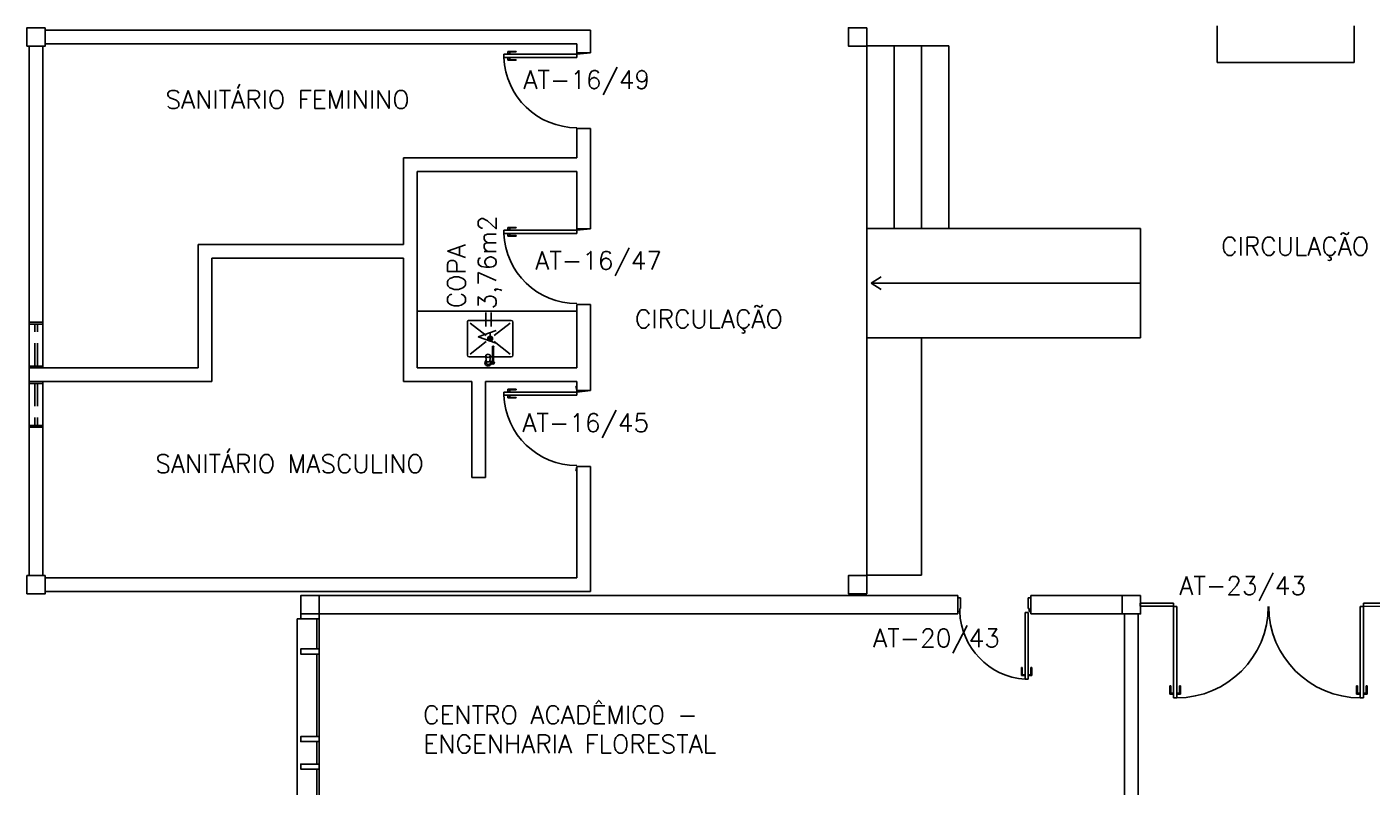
# Model space of a CAD drawing. Header units: centimetres. Extents: x -214 to 72, y 205 to 367.
# Drawn here: x -202.04 to -187.3, y 252.34 to 260.67 of the extents above; entities that cross this region are included whole.
import ezdxf

# ---------------------------------------------------------------- set-up
doc = ezdxf.new("R2010")
doc.units = ezdxf.units.CM
doc.header["$MEASUREMENT"] = 0
doc.linetypes.add('HIDDEN', pattern=[0.375, 0.25, -0.125])
doc.layers.get('0').update_dxf_attribs({"linetype": 'CONTINUOUS'})
for name, color, linetype in [('ALV', 2, 'CONTINUOUS'), ('AR-ATT01-EFL', 1, 'CONTINUOUS'), ('AREA', 2, 'CONTINUOUS'), ('BANC', 2, 'CONTINUOUS'), ('ENDEREÇO NOVO', 2, 'CONTINUOUS'), ('ESQ', 1, 'CONTINUOUS'), ('ESTRUT', 3, 'CONTINUOUS'), ('JAN2', 1, 'HIDDEN'), ('MACANETA', 2, 'CONTINUOUS'), ('MARCO', 2, 'CONTINUOUS'), ('PEÇAS', 1, 'CONTINUOUS'), ('PISO', 1, 'CONTINUOUS'), ('PORTA', 1, 'CONTINUOUS'), ('TEXTO', 2, 'CONTINUOUS')]:
    doc.layers.add(name, color=color, linetype=linetype)
doc.styles.add('UNB-100', font='simplex.shx', dxfattribs={"height": 0.2})

# ---------------------------------------------------------------- blocks, each defined once
blk = doc.blocks.new('ESQ6')
at = {"layer": 'ESQ'}
for p, q in [((-0.24, 5.745), (-0.24, 0.055)), ((-0.2, 5.745), (-0.24, 5.745)), ((-0.2, 5.745), (-0.2, 5.745)), ((-0.025, 5.415), (-0.025, 5.745)), ((0, 5.415), (0, 5.745)), ((-0.025, 4.455), (-0.025, 5.36)), ((0, 4.455), (0, 5.36)), ((-0.025, 4.155), (-0.025, 4.4)), ((0, 4.155), (0, 4.4)), ((-0.025, 2.955), (-0.025, 4.1)), ((0, 2.955), (0, 4.1)), ((-0.025, 2.475), (-0.025, 2.9)), ((0, 2.475), (0, 2.9)), ((-0.025, 1.505), (-0.025, 2.42)), ((0, 1.505), (0, 2.42)), ((-0.025, 1.205), (-0.025, 1.45)), ((0, 1.205), (0, 1.45)), ((-0.025, 0.055), (-0.025, 1.15)), ((0, 0.055), (0, 1.15)), ((-0.2, 0.055), (-0.24, 0.055))]:
    blk.add_line(p, q, dxfattribs=at)
for points in [[(0, 5.745), (-0.2, 5.745), (-0.2, 5.8), (0, 5.8)], [(0, 5.36), (-0.2, 5.36), (-0.2, 5.415), (0, 5.415)], [(0, 4.4), (-0.2, 4.4), (-0.2, 4.455), (0, 4.455)], [(0, 4.1), (-0.2, 4.1), (-0.2, 4.155), (0, 4.155)], [(0, 2.9), (-0.2, 2.9), (-0.2, 2.955), (0, 2.955)], [(0, 2.42), (-0.2, 2.42), (-0.2, 2.475), (0, 2.475)], [(0, 1.45), (-0.2, 1.45), (-0.2, 1.505), (0, 1.505)], [(0, 1.15), (-0.2, 1.15), (-0.2, 1.205), (0, 1.205)], [(0, 0), (-0.2, 0), (-0.2, 0.055), (0, 0.055)]]:
    blk.add_lwpolyline(points, close=True, dxfattribs=at)
blk = doc.blocks.new('DOOR80')
at = {"layer": 'MACANETA'}
for p, q in [((-0.015, -0.665), (-0.01, -0.665)), ((-0.015, -0.755), (-0.015, -0.665)), ((-0.01, -0.755), (-0.01, -0.665)), ((-0.01, -0.735), (0.012, -0.735)), ((0.012, -0.763), (0.012, -0.728)), ((0.012, -0.728), (0.015, -0.728)), ((0.053, -0.728), (0.05, -0.728)), ((0.053, -0.763), (0.053, -0.728)), ((0.075, -0.735), (0.053, -0.735)), ((0.08, -0.665), (0.075, -0.665)), ((0.075, -0.755), (0.075, -0.665)), ((0.08, -0.755), (0.08, -0.665)), ((-0.015, -0.755), (0.012, -0.755)), ((0.012, -0.763), (0.015, -0.763)), ((0.053, -0.763), (0.05, -0.763)), ((0.08, -0.755), (0.053, -0.755))]:
    blk.add_line(p, q, dxfattribs=at)
at = {"layer": 'PORTA'}
for p, q in [((0.015, -0.8), (0.015, 0)), ((0.015, 0), (0.05, 0)), ((0.05, -0.8), (0.05, 0)), ((0.05, -0.8), (0.015, -0.8))]:
    blk.add_line(p, q, dxfattribs=at)
at = {"layer": 'PORTA', "color": 1}
blk.add_arc((0.02, 0), 0.8, 272.1491, 0, dxfattribs=at)
blk = doc.blocks.new('DOOR-80')
at = {"layer": 'MACANETA'}
for p, q in [((-0.08, -0.755), (-0.08, -0.665)), ((-0.08, -0.665), (-0.075, -0.665)), ((-0.075, -0.755), (-0.075, -0.665)), ((-0.075, -0.735), (-0.053, -0.735)), ((-0.053, -0.728), (-0.05, -0.728)), ((-0.053, -0.763), (-0.053, -0.728)), ((-0.012, -0.728), (-0.015, -0.728)), ((-0.012, -0.763), (-0.012, -0.728)), ((0.01, -0.735), (-0.012, -0.735)), ((0.01, -0.755), (0.01, -0.665)), ((0.015, -0.665), (0.01, -0.665)), ((0.015, -0.755), (0.015, -0.665)), ((-0.08, -0.755), (-0.053, -0.755)), ((-0.053, -0.763), (-0.05, -0.763)), ((-0.012, -0.763), (-0.015, -0.763)), ((0.015, -0.755), (-0.012, -0.755))]:
    blk.add_line(p, q, dxfattribs=at)
at = {"layer": 'PORTA'}
for p, q in [((-0.05, -0.8), (-0.05, 0)), ((-0.015, 0), (-0.05, 0)), ((-0.015, -0.8), (-0.015, 0)), ((-0.05, -0.8), (-0.015, -0.8))]:
    blk.add_line(p, q, dxfattribs=at)
at = {"layer": 'PORTA', "color": 1}
blk.add_arc((-0.02, 0), 0.8, 180, 267.8509, dxfattribs=at)
blk = doc.blocks.new('PDFT')
at = {"color": 1}
for p, q in [((0.318, 0.979), (0.318, 0.889)), ((0.318, 0.979), (0.358, 0.979)), ((0.328, 0.889), (0.318, 0.889)), ((0.328, 0.969), (0.328, 0.889)), ((0.328, 0.969), (0.358, 0.969)), ((0.433, 0.979), (0.393, 0.979)), ((0.423, 0.969), (0.393, 0.969)), ((0.423, 0.969), (0.423, 0.889)), ((0.423, 0.889), (0.433, 0.889)), ((0.433, 0.979), (0.433, 0.889)), ((2.362, 0.979), (2.362, 0.889)), ((2.362, 0.979), (2.402, 0.979)), ((2.372, 0.889), (2.362, 0.889)), ((2.372, 0.969), (2.372, 0.889)), ((2.372, 0.969), (2.402, 0.969)), ((2.477, 0.979), (2.437, 0.979)), ((2.467, 0.969), (2.437, 0.969)), ((2.467, 0.969), (2.467, 0.889)), ((2.467, 0.889), (2.477, 0.889)), ((2.477, 0.979), (2.477, 0.889))]:
    blk.add_line(p, q, dxfattribs=at)
at = {"color": 2}
for p, q in [((0.358, 0.018), (0.358, 1.019)), ((0.358, 1.019), (0.393, 1.019)), ((0.393, 1.019), (0.393, 0.018)), ((2.402, 1.019), (2.402, 0.018)), ((2.437, 1.019), (2.402, 1.019)), ((2.437, 0.018), (2.437, 1.019)), ((0.358, 0.018), (0, 0.017)), ((0, 0.017), (0, -0.017)), ((0.393, 0.018), (0.358, 0.018)), ((0.358, 0.018), (0.358, -0.017)), ((2.402, 0.018), (2.437, 0.018)), ((2.437, 0.017), (2.437, -0.017)), ((2.437, 0.017), (2.805, 0.017)), ((2.805, 0.017), (2.805, -0.017)), ((0, -0.017), (0.358, -0.017)), ((2.437, -0.017), (2.805, -0.017))]:
    blk.add_line(p, q, dxfattribs=at)
at = {"color": 1}
for centre, start, end in [((0.393, 0.018), 0.0837, 90), ((2.402, 0.018), 90, 179.9163)]:
    blk.add_arc(centre, 1.002, start, end, dxfattribs=at)
blk = doc.blocks.new('PE80')
at = {"color": 2}
for p, q in [((0.075, 0), (-0.075, 0)), ((-0.075, -0.03), (-0.075, 0)), ((0.075, 0), (0.075, -0.02)), ((0.04, -0.03), (-0.075, -0.03)), ((0.075, -0.02), (0.04, -0.02)), ((0.04, -0.03), (0.04, -0.02)), ((0.085, -0.03), (0.817, -0.03)), ((0.085, -0.03), (0.085, -0.065)), ((0.085, -0.065), (0.817, -0.065)), ((0.817, -0.065), (0.817, -0.03)), ((0.04, -0.771), (-0.075, -0.771)), ((-0.075, -0.771), (-0.075, -0.801)), ((0.075, -0.801), (-0.075, -0.801)), ((0.04, -0.771), (0.04, -0.781)), ((0.075, -0.781), (0.04, -0.781)), ((0.075, -0.801), (0.075, -0.781))]:
    blk.add_line(p, q, dxfattribs=at)
at = {"color": 1}
for p, q in [((0.777, 0.01), (0.687, 0.01)), ((0.687, 0), (0.687, 0.01)), ((0.777, 0.01), (0.777, -0.03)), ((0.767, 0), (0.687, 0)), ((0.767, -0.095), (0.687, -0.095)), ((0.687, -0.095), (0.687, -0.105)), ((0.777, -0.105), (0.687, -0.105)), ((0.767, 0), (0.767, -0.03)), ((0.767, -0.095), (0.767, -0.065)), ((0.777, -0.105), (0.777, -0.065))]:
    blk.add_line(p, q, dxfattribs=at)
blk.add_arc((0.049, -0.012), 0.769, 271.908, 356.074, dxfattribs=at)
blk = doc.blocks.new('INOXA1-P')
for p, q in [((0.12, 0.23), (0.12, 0.047)), ((0.22, 0.25), (0.14, 0.25)), ((0.15, 0.22), (0.287, 0.043)), ((0.5, 0.25), (0.22, 0.25)), ((0.353, 0.043), (0.49, 0.22)), ((0.52, 0.23), (0.52, -0.23)), ((0.043, 0.008), (0.043, -0.022)), ((0.062, 0.04), (0.071, 0.04)), ((0.131, 0.048), (0.076, 0.043)), ((0.131, -0.002), (0.076, 0.003)), ((0.22, -0.027), (0.054, -0.027)), ((0.22, -0.037), (0.054, -0.037)), ((0.063, -0.003), (0.063, -0.021)), ((0.12, -0.001), (0.12, -0.027)), ((0.12, -0.037), (0.12, -0.23)), ((0.15, -0.22), (0.287, -0.043)), ((0.231, -0.027), (0.22, -0.027)), ((0.231, -0.037), (0.22, -0.037)), ((0.353, -0.043), (0.49, -0.22)), ((0.22, -0.25), (0.14, -0.25)), ((0.5, -0.25), (0.22, -0.25))]:
    blk.add_line(p, q)
blk.add_lwpolyline([(0.076, 0.003), (0.072, 0.004), (0.069, 0.009), (0.067, 0.015), (0.066, 0.023), (0.067, 0.031), (0.069, 0.037), (0.072, 0.042), (0.076, 0.043)])
blk.add_lwpolyline([(0.131, 0.048), (0.137, 0.046), (0.143, 0.041), (0.147, 0.033), (0.148, 0.023), (0.147, 0.013), (0.143, 0.006), (0.137, 0), (0.131, -0.002), (0.125, 0), (0.119, 0.006), (0.115, 0.013), (0.114, 0.023), (0.115, 0.033), (0.119, 0.041), (0.125, 0.046)], close=True)
for radius in [0.0266, 0.0163]:
    blk.add_circle((0.32, 0), radius)
for centre, radius, start, end in [((0.14, 0.23), 0.02, 90, 180), ((0.5, 0.23), 0.02, 360, 90), ((0.054, 0.023), 0.0349, 36.1705, 252.2568), ((0.054, 0.023), 0.0189, 62.7367, 235.7375), ((0.073, -0.003), 0.01, 102.8285, 180), ((0.054, 0.023), 0.0349, 285.5373, 323.9987), ((0.054, -0.032), 0.0145, 20.161, 339.839), ((0.054, -0.032), 0.005, 90.0037, 269.9963), ((0.231, -0.032), 0.00738, 222.6559, 137.3441), ((0.231, -0.032), 0.005, 269.9935, 90.0065), ((0.14, -0.23), 0.02, 180, 270), ((0.5, -0.23), 0.02, 270, 360)]:
    blk.add_arc(centre, radius, start, end)

msp = doc.modelspace()

# ---------------------------------------------------------------- linework, layer by layer
at = {"layer": 'ALV'}
for p, q in [((-201.835, 260.633), (-195.86, 260.633)), ((-195.86, 260.633), (-195.86, 260.383)), ((-202.01, 260.458), (-202.01, 254.658)), ((-201.86, 260.458), (-201.86, 256.933)), ((-201.835, 260.483), (-196.01, 260.483)), ((-196.01, 260.483), (-196.01, 260.383)), ((-196.01, 260.383), (-195.86, 260.383)), ((-196.01, 259.553), (-196.01, 259.233)), ((-196.01, 259.553), (-195.86, 259.553)), ((-195.86, 259.553), (-195.86, 258.456)), ((-197.91, 258.283), (-197.91, 259.233)), ((-197.91, 259.233), (-196.01, 259.233)), ((-197.76, 256.933), (-197.76, 259.083)), ((-197.76, 259.083), (-196.01, 259.083)), ((-196.01, 259.083), (-196.01, 258.456)), ((-196.01, 258.456), (-195.86, 258.456)), ((-200.16, 258.283), (-200.16, 256.933)), ((-197.91, 258.283), (-200.16, 258.283)), ((-200.01, 258.133), (-200.01, 256.783)), ((-197.91, 258.133), (-200.01, 258.133)), ((-197.91, 256.783), (-197.91, 258.133)), ((-196.01, 257.626), (-196.01, 256.933)), ((-196.01, 257.626), (-195.86, 257.626)), ((-195.86, 257.626), (-195.86, 256.683)), ((-202.01, 257.433), (-201.86, 257.433)), ((-201.86, 256.933), (-202.01, 256.933)), ((-200.16, 256.933), (-201.86, 256.933)), ((-201.03, 256.933), (-200.99, 256.933)), ((-197.76, 256.933), (-196.01, 256.933)), ((-201.86, 256.783), (-202.01, 256.783)), ((-200.01, 256.783), (-201.86, 256.783)), ((-201.86, 256.783), (-201.86, 254.658)), ((-197.91, 256.783), (-197.16, 256.783)), ((-197.16, 256.783), (-197.16, 255.733)), ((-197.01, 256.783), (-197.01, 255.733)), ((-197.01, 256.783), (-196.01, 256.783)), ((-196.01, 256.783), (-196.01, 256.683)), ((-196.01, 256.683), (-195.86, 256.683)), ((-202.01, 256.283), (-201.86, 256.283)), ((-196.01, 255.853), (-196.01, 254.633)), ((-196.01, 255.853), (-195.86, 255.853)), ((-195.86, 255.853), (-195.86, 254.483)), ((-195.86, 255.853), (-195.86, 254.483)), ((-197.16, 255.733), (-197.01, 255.733)), ((-201.835, 254.633), (-196.01, 254.633)), ((-201.835, 254.483), (-195.86, 254.483)), ((-198.835, 254.438), (-191.836, 254.438)), ((-198.832, 254.447), (-198.832, 254.234)), ((-191.836, 254.238), (-191.836, 254.438)), ((-191.035, 254.238), (-191.035, 254.438)), ((-190.035, 254.438), (-191.035, 254.438)), ((-198.835, 254.238), (-191.836, 254.238)), ((-190.035, 254.238), (-191.035, 254.238)), ((-190.01, 254.238), (-190.01, 251.438)), ((-189.86, 254.238), (-189.86, 248.438))]:
    msp.add_line(p, q, dxfattribs=at)
at = {"layer": 'AR-ATT01-EFL'}
for q in [(-192.676, 257.93), (-192.676, 257.791)]:
    msp.add_line((-192.785, 257.86), q, dxfattribs=at)
msp.add_lwpolyline([(-189.835, 257.86), (-192.785, 257.86)], dxfattribs=at)
at = {"layer": 'BANC'}
for p, q in [((-188.995, 260.278), (-188.995, 260.678)), ((-187.495, 260.278), (-187.495, 260.678)), ((-188.995, 260.278), (-187.495, 260.278))]:
    msp.add_line(p, q, dxfattribs=at)
at = {"layer": 'ESTRUT'}
for points in [[(-201.835, 260.658), (-202.035, 260.658), (-202.035, 260.458), (-201.835, 260.458)], [(-192.835, 260.658), (-193.035, 260.658), (-193.035, 260.458), (-192.835, 260.458)], [(-201.835, 254.658), (-202.035, 254.658), (-202.035, 254.458), (-201.835, 254.458)], [(-192.835, 254.658), (-193.035, 254.658), (-193.035, 254.458), (-192.835, 254.458)], [(-198.835, 254.438), (-199.035, 254.438), (-199.035, 254.238), (-198.835, 254.238)], [(-189.835, 254.438), (-190.035, 254.438), (-190.035, 254.238), (-189.835, 254.238)]]:
    msp.add_lwpolyline(points, close=True, dxfattribs=at)
at = {"layer": 'JAN2'}
for p, q in [((-201.86, 257.413), (-202.01, 257.413)), ((-201.95, 256.953), (-201.95, 257.413)), ((-201.92, 256.953), (-201.92, 257.413)), ((-201.86, 256.953), (-202.01, 256.953)), ((-201.86, 256.763), (-202.01, 256.763)), ((-201.95, 256.763), (-201.95, 256.303)), ((-201.92, 256.763), (-201.92, 256.303)), ((-201.86, 256.303), (-202.01, 256.303))]:
    msp.add_line(p, q, dxfattribs=at)
at = {"layer": 'MARCO'}
for p, q in [((-196.01, 260.383), (-196.01, 260.383)), ((-196.01, 260.368), (-195.86, 260.383)), ((-196.01, 260.383), (-196.01, 260.368)), ((-196.01, 260.383), (-196.01, 260.383)), ((-196.01, 260.383), (-196.01, 260.383)), ((-196.01, 260.383), (-196.01, 260.383)), ((-196.01, 260.368), (-196.01, 260.368)), ((-196.01, 260.368), (-196.01, 260.368)), ((-195.86, 260.383), (-195.86, 260.383)), ((-195.86, 260.383), (-195.86, 260.383)), ((-195.86, 260.383), (-195.86, 260.383)), ((-195.86, 260.383), (-195.86, 260.383)), ((-195.86, 260.383), (-195.86, 260.383)), ((-196.01, 259.553), (-196.01, 259.553)), ((-196.01, 259.553), (-195.86, 259.553)), ((-196.01, 259.553), (-196.01, 259.553)), ((-196.01, 259.553), (-196.01, 259.553)), ((-196.01, 259.553), (-196.01, 259.553)), ((-196.01, 259.553), (-196.01, 259.553)), ((-196.01, 259.553), (-196.01, 259.553)), ((-196.01, 259.553), (-196.01, 259.553)), ((-195.86, 259.553), (-195.86, 259.553)), ((-195.86, 259.553), (-195.86, 259.553)), ((-195.86, 259.553), (-195.86, 259.553)), ((-195.86, 259.553), (-195.86, 259.553)), ((-195.86, 259.553), (-195.86, 259.553)), ((-196.01, 258.456), (-196.01, 258.456)), ((-196.01, 258.456), (-196.01, 258.456)), ((-196.01, 258.456), (-196.01, 258.456)), ((-196.01, 258.456), (-196.01, 258.441)), ((-196.01, 258.441), (-195.86, 258.456)), ((-196.01, 258.456), (-196.01, 258.456)), ((-196.01, 258.441), (-196.01, 258.441)), ((-196.01, 258.441), (-196.01, 258.441)), ((-195.86, 258.456), (-195.86, 258.456)), ((-195.86, 258.456), (-195.86, 258.456)), ((-195.86, 258.456), (-195.86, 258.456)), ((-195.86, 258.456), (-195.86, 258.456)), ((-195.86, 258.456), (-195.86, 258.456)), ((-196.01, 257.626), (-196.01, 257.626)), ((-196.01, 257.626), (-196.01, 257.626)), ((-196.01, 257.626), (-196.01, 257.626)), ((-196.01, 257.626), (-196.01, 257.626)), ((-196.01, 257.626), (-196.01, 257.626)), ((-196.01, 257.626), (-196.01, 257.626)), ((-196.01, 257.626), (-195.86, 257.626)), ((-196.01, 257.626), (-196.01, 257.626)), ((-195.86, 257.626), (-195.86, 257.626)), ((-195.86, 257.626), (-195.86, 257.626)), ((-195.86, 257.626), (-195.86, 257.626)), ((-195.86, 257.626), (-195.86, 257.626)), ((-195.86, 257.626), (-195.86, 257.626)), ((-196.02, 256.728), (-196.01, 256.683)), ((-196.01, 256.728), (-196.02, 256.728)), ((-196.01, 256.683), (-196.01, 256.683)), ((-196.01, 256.668), (-195.86, 256.683)), ((-196.01, 256.683), (-196.01, 256.668)), ((-196.01, 256.683), (-196.01, 256.683)), ((-196.01, 256.668), (-196.01, 256.668)), ((-196.01, 256.668), (-196.01, 256.668)), ((-195.86, 256.683), (-195.86, 256.683)), ((-195.86, 256.683), (-195.86, 256.683)), ((-195.86, 256.683), (-195.86, 256.683)), ((-195.86, 256.683), (-195.86, 256.683)), ((-195.86, 256.683), (-195.86, 256.683)), ((-196.02, 255.808), (-196.01, 255.853)), ((-196.01, 255.853), (-196.01, 255.853)), ((-196.01, 255.853), (-195.86, 255.853)), ((-196.01, 255.853), (-196.01, 255.853)), ((-196.01, 255.853), (-196.01, 255.853)), ((-196.01, 255.853), (-196.01, 255.853)), ((-196.01, 255.853), (-196.01, 255.853)), ((-195.86, 255.853), (-195.86, 255.853)), ((-195.86, 255.853), (-195.86, 255.853)), ((-195.86, 255.853), (-195.86, 255.853)), ((-195.86, 255.853), (-195.86, 255.853)), ((-195.86, 255.853), (-195.86, 255.853)), ((-196.01, 255.808), (-196.02, 255.808)), ((-190.01, 253.208), (-190.01, 253.208)), ((-190.01, 253.208), (-190.01, 253.208)), ((-190.01, 253.208), (-190.01, 253.208)), ((-190.01, 253.208), (-190.01, 253.208)), ((-190.01, 253.208), (-190.01, 253.208)), ((-190.01, 253.208), (-190.01, 253.208)), ((-190.01, 253.208), (-190.01, 253.208)), ((-189.86, 253.208), (-189.86, 253.208)), ((-189.86, 253.208), (-189.86, 253.208)), ((-189.86, 253.208), (-189.86, 253.208)), ((-189.86, 253.208), (-189.86, 253.208)), ((-189.86, 253.208), (-189.86, 253.208))]:
    msp.add_line(p, q, dxfattribs=at)
at = {"layer": 'PEÇAS'}
msp.add_line((-197.76, 257.553), (-196.01, 257.553), dxfattribs=at)
at = {"layer": 'PISO'}
for p, q in [((-192.835, 260.46), (-191.935, 260.46)), ((-192.835, 254.656), (-192.835, 260.458)), ((-192.535, 258.46), (-192.535, 260.458)), ((-192.235, 258.46), (-192.235, 260.458)), ((-191.935, 258.46), (-191.935, 260.46)), ((-192.835, 258.46), (-192.535, 258.46)), ((-192.835, 258.46), (-189.835, 258.46)), ((-192.235, 258.46), (-191.935, 258.46)), ((-189.835, 257.26), (-189.835, 258.46)), ((-192.835, 257.26), (-189.835, 257.26)), ((-192.235, 254.662), (-192.235, 257.26)), ((-192.835, 254.662), (-192.235, 254.662))]:
    msp.add_line(p, q, dxfattribs=at)

# ---------------------------------------------------------------- block references
at = {"layer": 'ALV', "rotation": 270}
msp.add_blockref('PE80', (-191.035, 254.338), dxfattribs=at)
at = {"layer": 'ESQ'}
msp.add_blockref('ESQ6', (-198.835, 248.438), dxfattribs=at)
at = {"layer": 'ESQ', "rotation": 180}
msp.add_blockref('PDFT', (-187.035, 254.338), dxfattribs=at)
at = {"layer": 'PEÇAS', "rotation": 90}
msp.add_blockref('INOXA1-P', (-196.96, 256.933), dxfattribs=at)
at = {"layer": 'PORTA', "xscale": -1, "rotation": 269.9999999974276}
for p in [(-196.01, 260.383), (-196.01, 258.456)]:
    msp.add_blockref('DOOR-80', p, dxfattribs=at)
at = {"layer": 'PORTA', "rotation": 270.0000000077172}
msp.add_blockref('DOOR80', (-196.01, 256.683), dxfattribs=at)

# ---------------------------------------------------------------- texts
at = {"layer": 'AREA', "style": 'UNB-100'}
for s, p in [('SANITÁRIO FEMININO', (-200.517, 259.772)), ('CIRCULAÇÃO', (-195.374, 257.369)), ('CENTRO ACADÊMICO -', (-197.694, 253.032)), ('ENGENHARIA FLORESTAL', (-197.69, 252.713))]:
    msp.add_text(s, height=0.2, dxfattribs=at).set_placement(p)
for s, p in [('A=3,76m2', (-196.893, 257.196)), ('COPA', (-197.229, 257.586))]:
    msp.add_text(s, height=0.2, rotation=90, dxfattribs=at).set_placement(p)
at = {"layer": 'ENDEREÇO NOVO', "style": 'UNB-100'}
for s, p in [('AT-16/49', (-196.596, 259.989)), ('AT-16/47', (-196.466, 258.009)), ('AT-16/45', (-196.607, 256.231)), ('AT-23/43', (-189.41, 254.448)), ('AT-20/43', (-192.764, 253.873))]:
    msp.add_text(s, height=0.2, dxfattribs=at).set_placement(p)
at = {"layer": 'TEXTO', "style": 'UNB-100'}
for s, p in [('CIRCULAÇÃO', (-188.951, 258.165)), ('SANITÁRIO MASCULINO', (-200.628, 255.782))]:
    msp.add_text(s, height=0.2, dxfattribs=at).set_placement(p)

doc.saveas('drawing.dxf')
